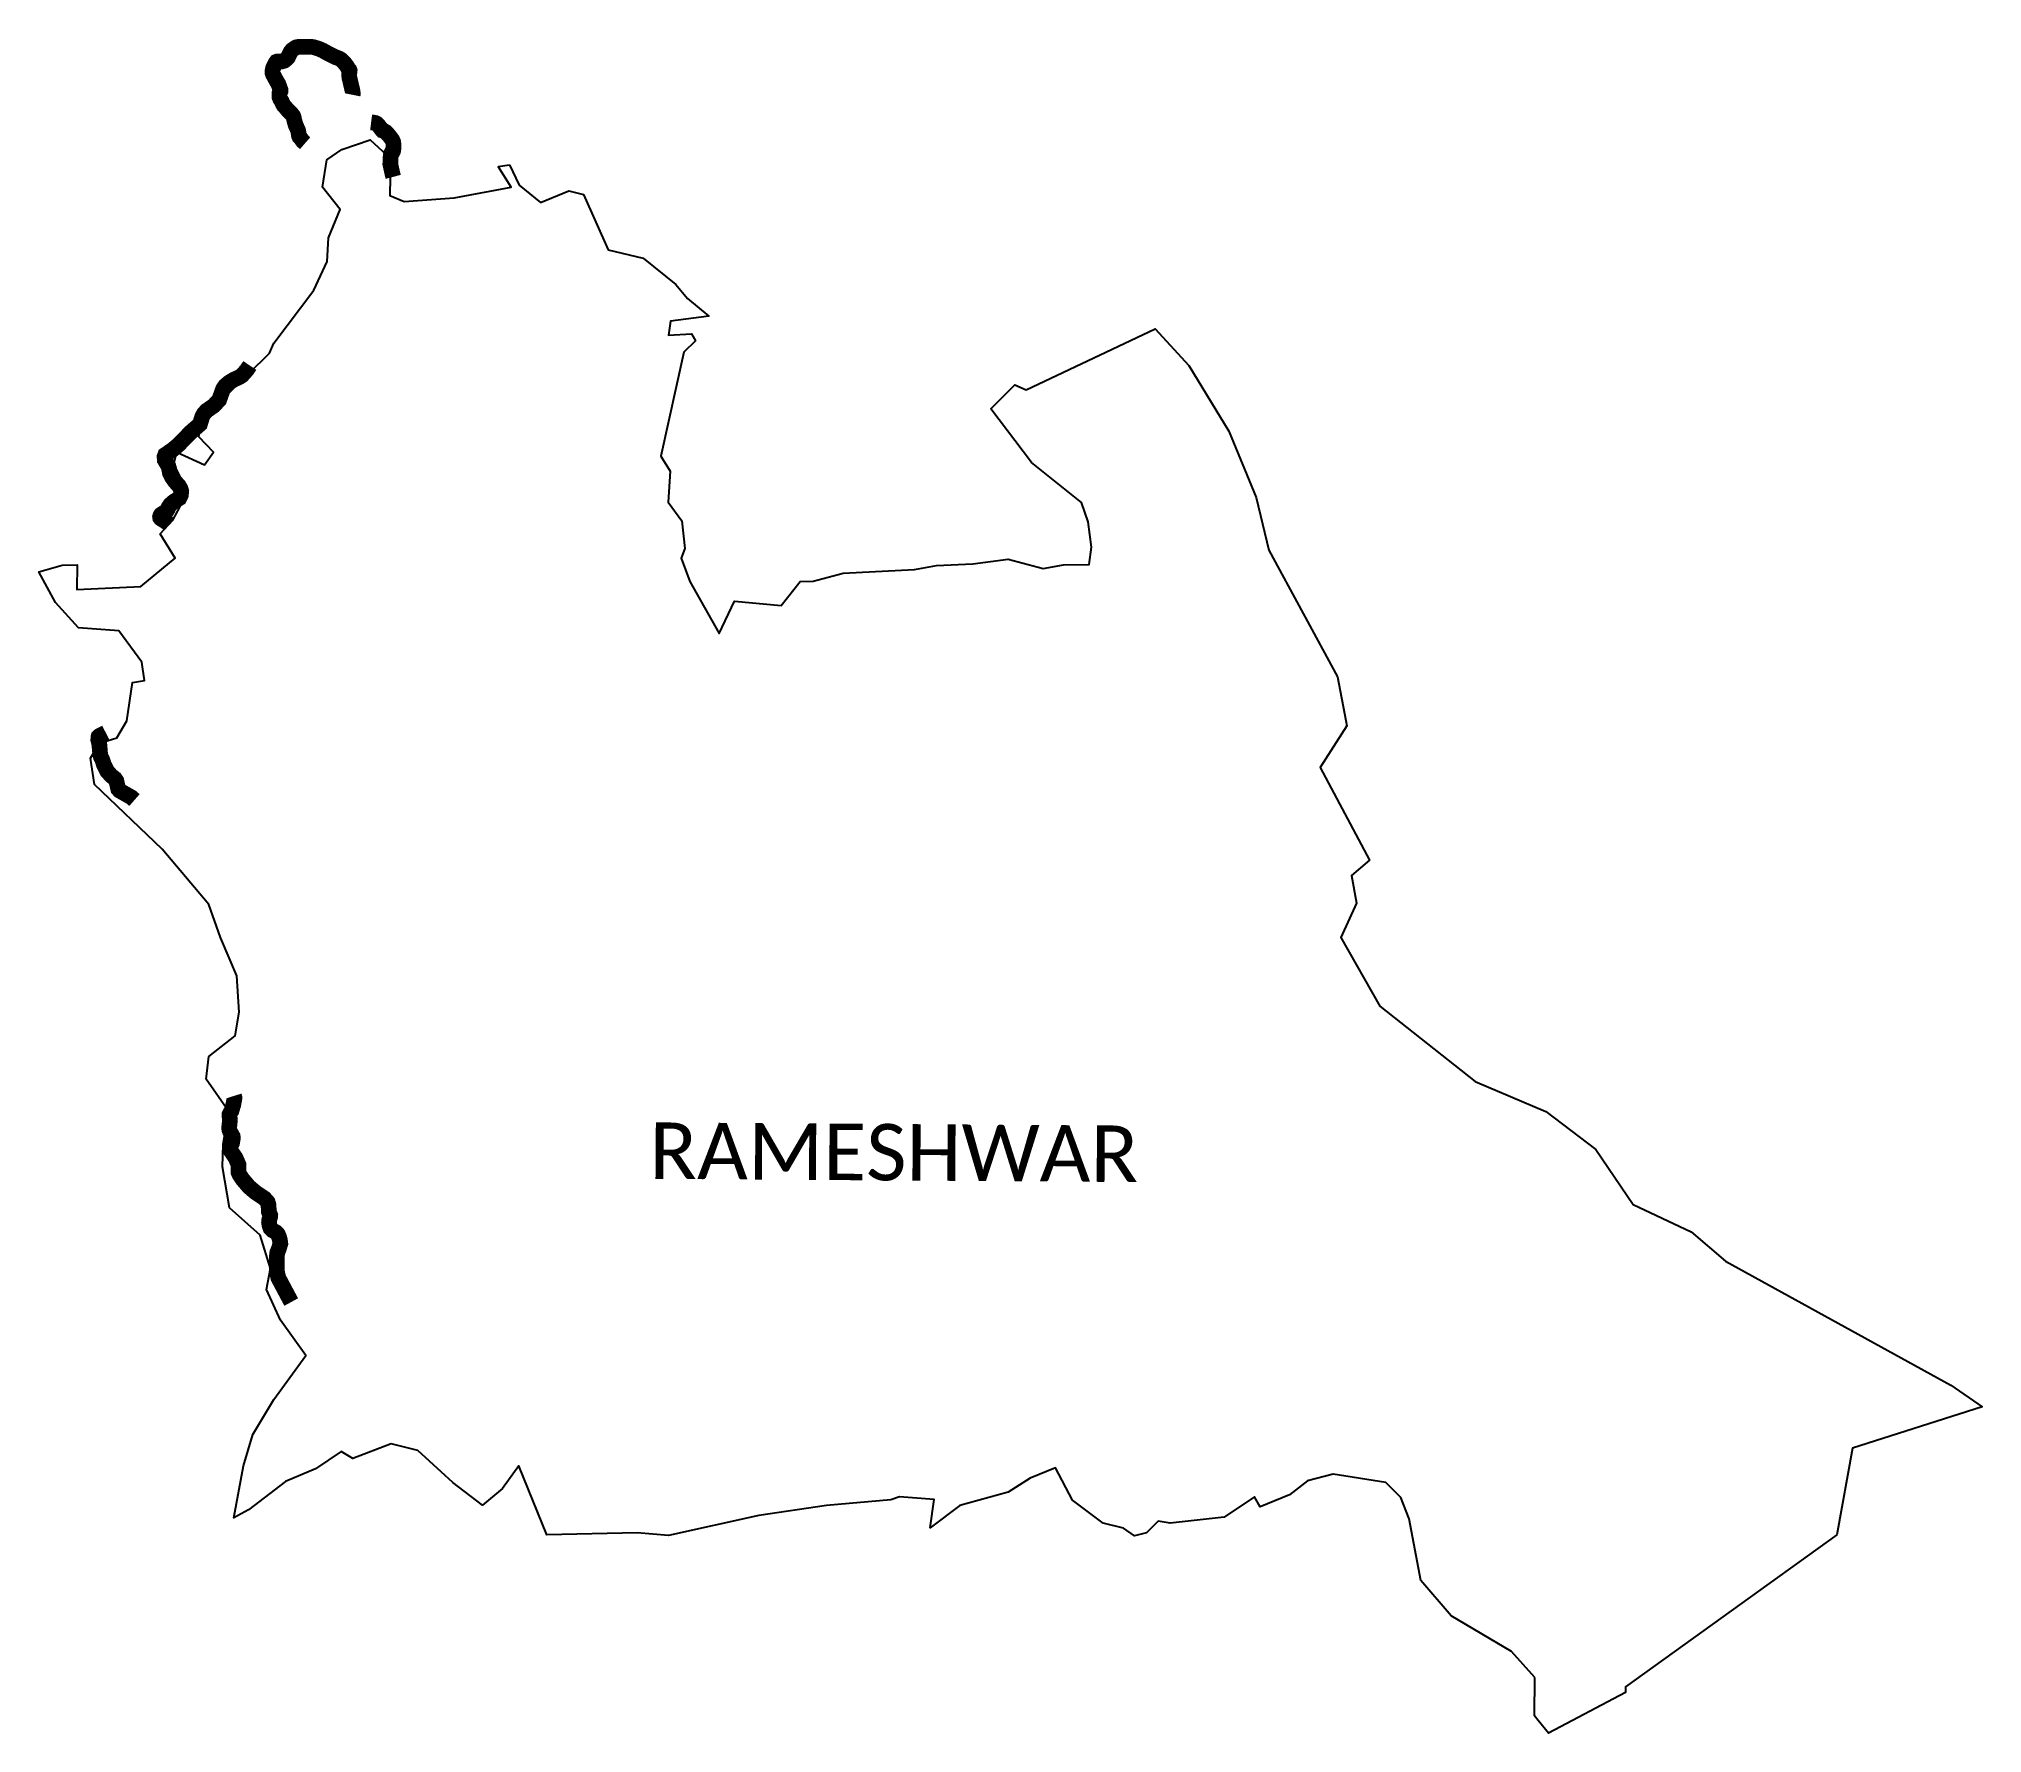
# Model space of a CAD drawing. Header units: metres. Extents: x 319749 to 325959, y 1825850 to 1831262.
import ezdxf

# ---------------------------------------------------------------- set-up
doc = ezdxf.new("R2010")
doc.units = ezdxf.units.M
doc.header["$MEASUREMENT"] = 0
for name, color, linetype in [('UNPROTECTED', 130, 'Continuous'), ('VILLAGE BOUNDRY', 3, 'Continuous'), ('VILLAGE NAME', 250, 'Continuous')]:
    doc.layers.add(name, color=color, linetype=linetype)
doc.styles.get("Standard").update_dxf_attribs({"font": 'arial.ttf'})

msp = doc.modelspace()

# ---------------------------------------------------------------- linework, layer by layer
at = {"layer": 'UNPROTECTED', "const_width": 50, "flags": 128}
for points in [[(320751.6, 1831083.8), (320752, 1831085.8), (320751.6, 1831094.5), (320748.5, 1831107.7), (320747, 1831114), (320744.2, 1831126), (320741.3, 1831138.4), (320740.4, 1831145.3), (320740, 1831149.7), (320740.6, 1831154.5), (320741.7, 1831157.7), (320742, 1831161.1), (320741.2, 1831163.2), (320737.9, 1831166.9), (320735.8, 1831170.6), (320732.8, 1831175.8), (320728.3, 1831181.6), (320723.8, 1831187.2), (320714.6, 1831196.1), (320708.3, 1831199.9), (320697.1, 1831204), (320683.7, 1831210.7), (320669.3, 1831217.9), (320656.9, 1831224.9), (320643, 1831231.1), (320625, 1831236.5), (320612.7, 1831237.5), (320593.9, 1831237.3), (320579.4, 1831237.1), (320570.9, 1831235.4), (320565.6, 1831232.2), (320558, 1831226.8), (320553.8, 1831221.5), (320547.9, 1831210.4), (320545.2, 1831203.7), (320540.8, 1831198.8), (320533.3, 1831192.8), (320526.4, 1831190.7), (320518, 1831190.7), (320511.3, 1831190.7), (320508.3, 1831189.5), (320505, 1831185.1), (320501.3, 1831177.7), (320497.6, 1831170.2), (320495.7, 1831161.3), (320495.5, 1831153.6), (320497.2, 1831148.3), (320501.1, 1831141.6), (320508.3, 1831128), (320514.2, 1831118.2), (320518.1, 1831107.5), (320519.8, 1831103), (320521.3, 1831098.8), (320521.1, 1831095.5), (320519.6, 1831092.4), (320517.8, 1831088.8), (320517.4, 1831084.7), (320517.8, 1831076.2), (320520.1, 1831070.1), (320524.5, 1831063.7), (320528.7, 1831053.9), (320531.9, 1831048.8), (320536.5, 1831044.1), (320540.8, 1831038.6), (320551.4, 1831027.8), (320558.1, 1831020.9), (320561.3, 1831016.6), (320563.3, 1831011.8), (320564.7, 1831003.6), (320569.5, 1830986.9), (320574.2, 1830976.7), (320576.8, 1830971.1), (320578.6, 1830962.8), (320579.8, 1830953.4), (320581.4, 1830949.6), (320586.2, 1830944.1), (320592.7, 1830935.3), (320599.7, 1830929.2)], [(320881.2, 1830821.7), (320878.9, 1830830.5), (320871.8, 1830862.9), (320872.4, 1830869.4), (320872.5, 1830879.4), (320873.1, 1830888.8), (320874.1, 1830895.8), (320875.6, 1830898.7), (320879.5, 1830901.7), (320880.9, 1830904.4), (320882.3, 1830914.7), (320882.1, 1830925.3), (320880.9, 1830933.7), (320878.2, 1830939.8), (320872, 1830948), (320866.5, 1830955.3), (320857.3, 1830965.1), (320851.7, 1830968.3), (320846.5, 1830969.9), (320843.8, 1830973), (320834.5, 1830985.8), (320828.4, 1830991.9), (320823.6, 1830994.1), (320819.3, 1830995), (320811.3, 1830995.6), (320810.5, 1830995.7)], [(320164.1, 1829711.8), (320156.1, 1829719.1), (320138.6, 1829730.1), (320136.5, 1829732.9), (320136.1, 1829736.1), (320137.4, 1829740.1), (320139.2, 1829742.7), (320145.1, 1829746.8), (320152.3, 1829750), (320156.5, 1829753.4), (320161, 1829760.7), (320163.6, 1829766.9), (320169, 1829774.6), (320179.9, 1829784.1), (320198, 1829795.4), (320202.5, 1829804.6), (320203.9, 1829816.9), (320201.9, 1829824.6), (320195.9, 1829835.2), (320182.8, 1829849.7), (320174.1, 1829862.7), (320167.6, 1829875.3), (320165.6, 1829887.3), (320162.8, 1829897.2), (320151.2, 1829917.1), (320150.5, 1829927.7), (320152.6, 1829933.7), (320176.5, 1829950.1), (320195.9, 1829966.5), (320234.3, 1830006.1), (320263.6, 1830031.6), (320271, 1830056), (320276.7, 1830065.9), (320284.6, 1830074.5), (320308, 1830090.9), (320325, 1830109.1), (320337.6, 1830144.2), (320344.7, 1830154.4), (320356.3, 1830164.4), (320372.7, 1830174.3), (320389.6, 1830181.9), (320398, 1830187.5), (320413.1, 1830204.5), (320422.9, 1830219.1)], [(319962.6, 1829046.3), (319952.8, 1829041.2), (319942.7, 1829036), (319939.6, 1829033), (319938.9, 1829029.8), (319938.8, 1829022.3), (319941, 1829014.3), (319942.3, 1829006.4), (319943.3, 1828995.7), (319944.7, 1828977.5), (319947.2, 1828968), (319951.6, 1828959.7), (319955.9, 1828946), (319962.3, 1828933.2), (319968, 1828921.9), (319981.1, 1828907.6), (319991.5, 1828899.7), (319996.5, 1828892.2), (319999.9, 1828877.2), (320002.7, 1828865.5), (320007.4, 1828860.6), (320023.7, 1828851.4), (320044.2, 1828839.8), (320053.6, 1828831.5), (320054.4, 1828830.8)], [(320372.6, 1827885.8), (320373.7, 1827882.3), (320374, 1827878.6), (320372.3, 1827869.3), (320370.1, 1827857.3), (320364.7, 1827839.1), (320360.7, 1827831.3), (320358, 1827826), (320358, 1827821), (320359.1, 1827813), (320359, 1827804), (320358.1, 1827795.1), (320356.9, 1827784.1), (320357.6, 1827777.3), (320360.1, 1827770.9), (320364.7, 1827762.8), (320368.3, 1827756.4), (320368.9, 1827751.6), (320367.5, 1827742.7), (320366.3, 1827735.6), (320364.2, 1827731), (320360.8, 1827723.4), (320359.8, 1827717.2), (320362.5, 1827709.8), (320369, 1827700.2), (320377.2, 1827688.2), (320382.8, 1827675.5), (320386.7, 1827666.5), (320386.9, 1827651), (320387, 1827641), (320390.1, 1827633.9), (320399.4, 1827619.9), (320420.3, 1827595.3), (320441.3, 1827577.5), (320456.3, 1827567.5), (320469.2, 1827558.9), (320480, 1827546.8), (320482.6, 1827537.8), (320483.4, 1827524.8), (320483.9, 1827515.6), (320485.9, 1827510.6), (320488.3, 1827504.5), (320487.9, 1827499.5), (320484.9, 1827489.2), (320484.3, 1827482.3), (320485.9, 1827471.6), (320489.3, 1827462.4), (320495.9, 1827456), (320506.9, 1827450.2), (320512.6, 1827443.9), (320516.7, 1827434.1), (320519.4, 1827423.4), (320520.6, 1827414), (320518.3, 1827406.2), (320515.2, 1827395.8), (320510.6, 1827385), (320508.8, 1827368.7), (320509.3, 1827348.5), (320509.9, 1827323.6), (320514, 1827304.5), (320522.4, 1827288.9), (320537.6, 1827260.3), (320551.4, 1827234.4), (320555.3, 1827227.3)]]:
    msp.add_lwpolyline(points, dxfattribs=at)
at = {"layer": 'VILLAGE BOUNDRY'}
msp.add_lwpolyline([(321216.2, 1830855.2), (321252.7, 1830859.8)], dxfattribs=at)
for points in [[(324529.3, 1826027.9, 0), (324454.5, 1826111.4, 0), (324261.5, 1826224.4, 0), (324164.7, 1826337.6, 0), (324127.3, 1826534.6, 0), (324101.5, 1826602.9, 0), (324053.1, 1826651.1, 0), (323884.3, 1826677.2, 0), (323802.5, 1826655.7, 0), (323744.8, 1826611.4, 0), (323652, 1826573.3, 0), (323632.9, 1826605.5, 0), (323536.7, 1826539.6, 0), (323363.8, 1826520.6, 0), (323325.7, 1826527, 0), (323288, 1826489.7, 0), (323250, 1826480.2, 0), (323214.9, 1826504.7, 0), (323150, 1826521.3, 0), (323052.2, 1826594.2, 0), (322997.8, 1826697.3, 0), (322916.6, 1826664.7, 0), (322845.7, 1826620.3, 0), (322691.3, 1826577, 0), (322596.8, 1826505.5, 0), (322610, 1826596.4, 0), (322499.2, 1826604.7, 0), (322470.8, 1826595.9, 0), (322265.2, 1826577.1, 0), (322049.1, 1826545, 0), (321761.3, 1826481.9, 0), (321660.7, 1826490.4, 0), (321372.3, 1826483.3, 0), (321283.1, 1826703.7, 0), (321230.3, 1826632, 0), (321166.5, 1826578.7, 0), (321071.8, 1826650.8, 0), (320959.7, 1826753.3, 0), (320874.6, 1826774.8, 0), (320752.4, 1826727.8, 0), (320714.7, 1826750.3, 0), (320633.3, 1826694.3, 0), (320536.7, 1826654.3, 0), (320419.2, 1826563.4, 0), (320372.1, 1826537.6, 0), (320403.2, 1826704, 0), (320432.9, 1826804.2, 0), (320500, 1826916.3, 0), (320602.2, 1827056.1, 0), (320521.5, 1827169.4, 0), (320476.7, 1827267.2, 0), (320489, 1827334.9, 0), (320455.5, 1827441.1, 0), (320358, 1827528.1, 0), (320336, 1827659, 0), (320337.7, 1827730.9, 0), (320354.9, 1827836.9, 0), (320283.9, 1827939.7, 0), (320292.5, 1828011.4, 0), (320376.5, 1828077.9, 0), (320388.6, 1828153.1, 0), (320381.2, 1828268.9, 0), (320329.5, 1828391.8, 0), (320291.7, 1828497.6, 0), (320142.5, 1828674.3, 0), (319927.1, 1828880.9, 0), (319914.1, 1828964.3, 0), (319942.3, 1829012.5, 0), (319998.2, 1829029.4, 0), (320029.7, 1829084.1, 0), (320048.1, 1829206.8, 0), (320086.6, 1829213.3, 0), (320078, 1829271.2, 0), (320004.4, 1829371, 0), (319875.7, 1829381.2, 0), (319802, 1829462.2, 0), (319748.9, 1829559.5, 0), (319823.2, 1829581.1, 0), (319871.6, 1829582.1, 0), (319870.2, 1829503.2, 0), (320074.8, 1829512.9, 0), (320184.6, 1829603.7, 0), (320136.1, 1829681.1, 0), (320177.4, 1829724.7, 0), (320225.4, 1829814.9, 0), (320179.9, 1829904.9, 0), (320190, 1829942.3, 0), (320278.1, 1829902.1, 0), (320307.1, 1829942.1, 0), (320260.2, 1829990.8, 0), (320267.4, 1830046.9, 0), (320324.8, 1830090.7, 0), (320355, 1830129.8, 0), (320486, 1830258.7, 0), (320499.8, 1830290.3, 0), (320627.2, 1830459.3, 0), (320670.2, 1830551.5, 0), (320674.4, 1830627.2, 0), (320711.9, 1830717.2, 0), (320655.4, 1830789.3, 0), (320669.5, 1830876.6, 0), (320717.4, 1830909.1, 0), (320807.1, 1830940.5, 0), (320872.1, 1830880.8, 0), (320870, 1830762.6, 0), (320916.4, 1830743.5, 0), (321076.2, 1830754.3, 0), (321258.6, 1830788.4, 0), (321216.2, 1830855.2, 0)], [(321252.7, 1830859.8, 0), (321284.1, 1830794.7, 0), (321351.4, 1830739.5, 0), (321442.8, 1830777.1, 0), (321489.7, 1830765.5, 0), (321568.3, 1830588.2, 0), (321679.4, 1830561.9, 0), (321784.1, 1830478.1, 0), (321821.2, 1830432.9, 0), (321890, 1830376.3, 0), (321766.8, 1830361.2, 0), (321760.7, 1830316.3, 0), (321834.7, 1830320, 0), (321846.7, 1830298.1, 0), (321809.5, 1830261.8, 0), (321736.2, 1829929.4, 0), (321766.5, 1829881.3, 0), (321760.2, 1829782.3, 0), (321803.6, 1829723.4, 0), (321813.5, 1829634.3, 0), (321801.1, 1829603.8, 0), (321828.5, 1829529, 0), (321922.3, 1829363.1, 0), (321971.3, 1829466.2, 0), (322120.4, 1829452.7, 0), (322181.1, 1829529.2, 0), (322222.7, 1829530.6, 0), (322319.3, 1829555.4, 0), (322546.9, 1829567.9, 0), (322617.4, 1829580.6, 0), (322733.8, 1829585, 0), (322846.7, 1829600.3, 0), (322958.4, 1829570.5, 0), (323023.3, 1829581.9, 0), (323104.9, 1829583.8, 0), (323112.3, 1829638.8, 0), (323101.8, 1829720, 0), (323080.8, 1829781.7, 0), (322921.1, 1829909, 0), (322791.2, 1830081.1, 0), (322867.5, 1830157, 0), (322903.6, 1830141.5, 0), (323316, 1830336, 0), (323423.2, 1830219.3, 0), (323551.3, 1830009.2, 0), (323638.9, 1829797.1, 0), (323679.5, 1829629.5, 0), (323898.3, 1829224.6, 0), (323925.2, 1829085.4, 0), (323928.4, 1829068.4, 0), (323843.5, 1828934.8, 0), (324000.6, 1828639.2, 0), (323943.1, 1828589.4, 0), (323959.2, 1828501.2, 0), (323909.7, 1828391.4, 0), (324034, 1828172.4, 0), (324338.3, 1827931.7, 0), (324564, 1827835.8, 0), (324724.3, 1827714.4, 0), (324843.7, 1827539.1, 0), (325029.2, 1827452, 0), (325138.2, 1827357.5, 0), (325858.2, 1826961.5, 0), (325958.5, 1826892.2, 0), (325544.2, 1826760.8, 0), (325493.8, 1826483.6, 0), (324818.6, 1825998.5, 0), (324819.1, 1825979.8, 0), (324572.8, 1825850.2, 0), (324540.2, 1825890.3, 0), (324527.9, 1825905.5, 0), (324529.3, 1826027.9, 0)]]:
    msp.add_polyline3d(points, dxfattribs=at)

# ---------------------------------------------------------------- texts
at = {"layer": 'VILLAGE NAME', "insert": (321700.3, 1827801.3), "char_height": 180.345, "attachment_point": 1, "rotation": 359.61391}
msp.add_mtext_dynamic_manual_height_columns('{\\fCalibri|b0|i0|c0|p34;RAMESHWAR}', width=1779.605, gutter_width=901.7, heights=[0], dxfattribs=at)

doc.saveas('drawing.dxf')
